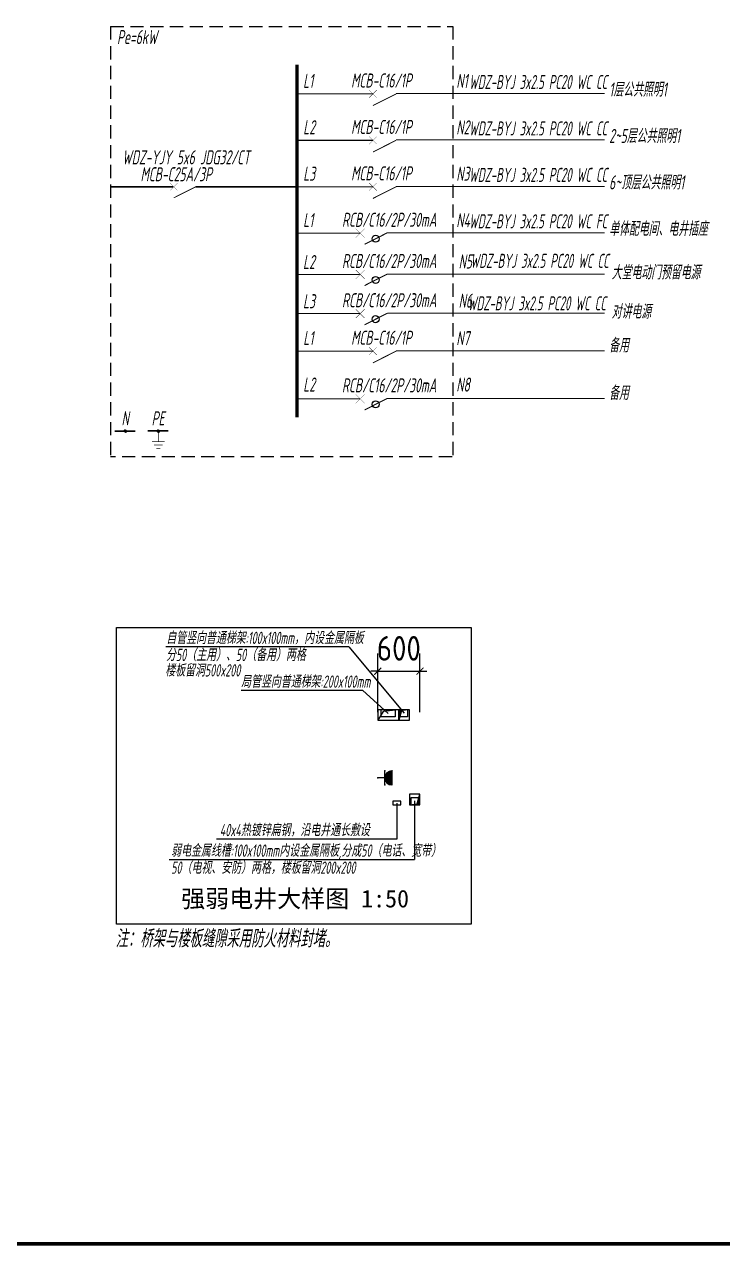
# Model space of a CAD drawing. Extents: x 3774419 to 4775970, y -926964 to 2266.
# Drawn here: x 4573000 to 4592835, y -688304 to -653589 of the extents above; entities that cross this region are included whole.
import ezdxf
from ezdxf.enums import TextEntityAlignment as Align

# ---------------------------------------------------------------- set-up
doc = ezdxf.new("R2010")
doc.units = 0
doc.header["$LTSCALE"] = 1000
doc.header["$MEASUREMENT"] = 0
for name, pattern in [('CONTINOUS', [0]), ('DASH', [0.35, 0.25, -0.1]), ('DASH4', [0.1875, 0.125, -0.0625])]:
    doc.linetypes.add(name, pattern=pattern)
doc.layers.get('0').update_dxf_attribs({"linetype": 'CONTINUOUS'})
doc.layers.get('Defpoints').update_dxf_attribs({"linetype": 'CONTINUOUS'})
for name, color, linetype in [('!!电气', 1, 'CONTINUOUS'), ('!校对', 2, 'CONTINUOUS'), ('DIM-照明', 7, 'CONTINUOUS'), ('EQUIP-插座', 3, 'CONTINUOUS'), ('TEL_TEXT', 7, 'CONTINUOUS'), ('WIRE-照明', 2, 'CONTINUOUS')]:
    doc.layers.add(name, color=color, linetype=linetype)
doc.layers.add('PUB_TEXT', color=7, linetype='CONTINUOUS', lineweight=20)
doc.layers.add('图框', color=147, linetype='CONTINUOUS', lineweight=20)
doc.styles.add('-宋体', font='', dxfattribs={"width": 0.8})
doc.styles.add('HZTXT', font='gbeitc.shx', dxfattribs={"width": 0.8, "height": 400, "bigfont": 'hztxt.shx'})
doc.styles.get("Standard").update_dxf_attribs({"font": 'gbenor.shx', "bigfont": 'gbcbig.shx'})
doc.styles.get('-宋体').set_extended_font_data('SimSun')
doc.dimstyles.get("Standard").update_dxf_attribs({"dimscale": 100, "dimtxt": 3.5, "dimasz": 1, "dimexe": 2.5, "dimexo": 3, "dimgap": 1.5, "dimtad": 1, "dimdec": 0, "dimzin": 0, "dimdsep": 46, "dimtxsty": 'Standard', "dimblk": 'ARCHTICK', "dimcen": 0.09, "dimadec": 0, "dimazin": 0, "dimtfac": 1, "dimtdec": 0, "dimtix": 1, "dimtmove": 2, "dimatfit": 3, "dimfxl": 1, "dimtolj": 1, "dimtzin": 0, "dimarcsym": 0})

# ---------------------------------------------------------------- blocks, each defined once
blk = doc.blocks.new('_ArchTick')
at = {"color": 0, "linetype": 'ByBlock', "const_width": 0.15}
blk.add_lwpolyline([(-0.5, -0.5), (0.5, 0.5)], dxfattribs=at)
blk = doc.blocks.new('*D182')
at = {"layer": '!校对', "color": 0, "lineweight": -2, "transparency": 16777216}
for p, q in [((4310080, -739146), (4310080, -738313)), ((4310680, -739146), (4310680, -738313)), ((4310080, -738563), (4309980, -738563)), ((4310080, -738563), (4310680, -738563)), ((4310680, -738563), (4310780, -738563))]:
    blk.add_line(p, q, dxfattribs=at)
at = {"layer": 'Defpoints', "color": 0, "transparency": 16777216}
for p in [(4310680, -738563), (4310080, -739446), (4310680, -739446)]:
    blk.add_point(p, dxfattribs=at)
at = {"layer": '!校对', "color": 0, "lineweight": -2, "transparency": 16777216, "xscale": 100, "yscale": 100, "zscale": 100}
blk.add_blockref('_ArchTick', (4310080, -738563), dxfattribs=at)
at = {"layer": '!校对', "color": 0, "lineweight": -2, "transparency": 16777216, "xscale": 100, "yscale": 100, "zscale": 100, "rotation": 180}
blk.add_blockref('_ArchTick', (4310680, -738563), dxfattribs=at)
at = {"layer": '!校对', "color": 0, "transparency": 16777216, "insert": (4310380, -738238), "char_height": 350, "attachment_point": 5}
blk.add_mtext('\\A1;600', dxfattribs=at)
blk = doc.blocks.new('A$C0A82355E')
at = {"layer": '!!电气'}
for p, q in [((0, 300), (-150, 300)), ((-150, 300), (-150, 0)), ((-27, 223), (-150, 300)), ((-100, 50), (-100, 250)), ((-100, 250), (0, 250)), ((0, 0), (-27, 223)), ((0, 0), (0, 300)), ((-150, 0), (0, 0)), ((0, 50), (-100, 50))]:
    blk.add_line(p, q, dxfattribs=at)
blk = doc.blocks.new('A$C04F44ECC')
at = {"layer": '!!电气'}
for p, q in [((0, 0), (-300, 0)), ((-300, 0), (-300, -300)), ((-250, -200), (-250, 0)), ((0, 0), (-223, -27)), ((-50, 0), (-50, -200)), ((0, -300), (0, 0)), ((-223, -27), (-300, -300)), ((-300, -300), (0, -300)), ((-50, -200), (-250, -200))]:
    blk.add_line(p, q, dxfattribs=at)
blk = doc.blocks.new('$equip$00001237')
for p, q in [((-0.5, 1.05), (-0.5, 1)), ((-0.5, 1), (0.5, 1)), ((0.5, 1.05), (0.5, 1)), ((0.5, 0.5), (-0.5, 0.5)), ((0, 0.5), (0, 0))]:
    blk.add_line(p, q)
blk.add_arc((0, 1), 0.5, 180, 0)
for p in [(0, 1), (-0.5, 0.5), (0, 0), (0.5, 0.5)]:
    blk.add_point(p)
for points in [[(0.433, 0.75), (-0.433, 0.75), (0.5, 1), (-0.5, 1)], [(0.25, 0.567), (-0.25, 0.567), (0.433, 0.75), (-0.433, 0.75)], [(0, 0.5), (0, 0.5), (0.25, 0.567), (-0.25, 0.567)]]:
    blk.add_solid(points)
at = {"flags": 9}
blk.add_attdef('A', (0, 0), '', height=0.00002, dxfattribs=at)
blk = doc.blocks.new('1107AA')
at = {"color": 3, "linetype": 'Continuous'}
for points, const_width in [([(0, -7.5), (-3.79, 0)], 0.3), ([(-1.25, 1.25), (1.25, -1.25)], 0.1), ([(1.25, 1.25), (-1.25, -1.25)], 0.1)]:
    blk.add_lwpolyline(points, dxfattribs=dict(at, const_width=const_width))
blk = doc.blocks.new('0114')
at = {"color": 3, "linetype": 'Continuous', "const_width": 0.3}
for points in [[(0, 0), (0, -4.58)], [(-2.75, -4.58), (2.75, -4.58)], [(-1.83, -6.01), (1.83, -6.01)], [(-0.86, -7.5), (0.86, -7.5)]]:
    blk.add_lwpolyline(points, dxfattribs=at)
blk = doc.blocks.new('*X31')
at = {"color": 0}
for p, q in [((197.1, 124.2), (199.7, 126.7)), ((197.2, 123.8), (200.1, 126.7)), ((197.2, 124.6), (199.2, 126.7)), ((197.3, 123.4), (200.4, 126.6)), ((197.3, 125.2), (198.6, 126.5)), ((197.4, 123.1), (200.7, 126.5)), ((197.5, 122.9), (201, 126.3)), ((197.7, 122.6), (201.2, 126.1)), ((197.9, 122.4), (201.4, 125.9)), ((198.1, 122.2), (201.6, 125.7)), ((198.4, 122), (201.8, 125.4)), ((198.7, 121.9), (201.9, 125.2)), ((199, 121.8), (202, 124.8)), ((199.4, 121.7), (202.1, 124.5)), ((199.8, 121.7), (202.1, 124.1)), ((200.3, 121.8), (202, 123.5)), ((201.2, 122.3), (201.6, 122.7))]:
    blk.add_line(p, q, dxfattribs=at)
blk = doc.blocks.new('HC000089')
at = {"color": 4, "linetype": 'Continuous', "const_width": 0.2}
blk.add_lwpolyline([(-1.8, -1.8, 0.198912), (0, -2.5, 0.198912), (1.8, -1.8, 0.198912), (2.5, 0, 0.198912), (1.8, 1.8, 0.198912), (0, 2.5, 0.198912), (-1.8, 1.8, 0.198912), (-2.5, 0, 0.198912)], format="xyb", close=True, dxfattribs=at)
at = {"color": 4}
blk.add_blockref('*X31', (-199.6, -124.2), dxfattribs=at)
blk = doc.blocks.new('A$C2FB505A5')
at = {"color": 3, "linetype": 'Continuous'}
for points, const_width in [([(-125, -125), (125, 125)], 10), ([(-125, 125), (125, -125)], 10), ([(771, 11), (125, -316)], 30)]:
    blk.add_lwpolyline(points, dxfattribs=dict(at, const_width=const_width))
at = {"layer": 'DIM-照明', "color": 3, "linetype": 'Continuous', "const_width": 28.8}
blk.add_lwpolyline([(771, 11), (1064, 11)], dxfattribs=at)
at = {"layer": 'DIM-照明', "color": 3, "linetype": 'Continuous'}
blk.add_circle((438, -157), 100, dxfattribs=at)
blk = doc.blocks.new('A$C041D3C90')
at = {"layer": '!!电气', "color": 2, "rotation": 89.99999999999999}
blk.add_blockref('A$C0A82355E', (500, 1550), dxfattribs=at)
at = {"xscale": 0.5, "yscale": 0.5, "zscale": 0.5}
blk.add_blockref('A$C04F44ECC', (650, 1550), dxfattribs=at)
at = {"xscale": 0.5, "yscale": 0.5, "zscale": 0.5, "rotation": 180.00000009087}
blk.add_blockref('A$C04F44ECC', (650, 199.9), dxfattribs=at)
at = {"layer": '!校对', "color": 2}
dim = blk.add_linear_dim(base=(800, 2097), p1=(200, 1214), p2=(800, 1214), dimstyle='Standard', override={"dimzin": 8}, dxfattribs=at)
dim.commit()
dim.dimension.update_dxf_attribs({"geometry": '*D182', "text_midpoint": (500, 2422), "insert": (-4309880.1, 740660)})

msp = doc.modelspace()

# ---------------------------------------------------------------- linework, layer by layer
at = {"layer": '!!电气'}
for p, q in [((4582215.8, -671280.4), (4583793.5, -673172.2)), ((4583333.9, -673176.3), (4582613, -672523.2)), ((4583579.8, -675725.6), (4583579.8, -676748.8)), ((4583579.8, -676748.8), (4578454.1, -676748.8))]:
    msp.add_line(p, q, dxfattribs=at)
at = {"layer": '!!电气', "color": 1}
for p in [(4584081.1, -675664.2), (4577110.9, -677333)]:
    msp.add_line(p, (4584081.2, -677332.4), dxfattribs=at)
at = {"layer": '!!电气'}
for points in [[(4582215.8, -671280.4), (4582215.8, -671280.4), (4577013.9, -671280.4)], [(4582613, -672523.2), (4582613, -672523.2), (4579156.1, -672523.2)]]:
    msp.add_lwpolyline(points, dxfattribs=at)
msp.add_lwpolyline([(4583463.2, -675770.3), (4583695, -675770.3), (4583695, -675670.7), (4583463.2, -675670.7)], close=True, dxfattribs=at)
at = {"layer": 'DIM-照明', "color": 3, "linetype": 'DASH4', "ltscale": 3}
for p, q in [((4575447.8, -653644.3), (4585167.9, -653644.3)), ((4575447.8, -653644.3), (4575447.8, -665885)), ((4585167.9, -653644.3), (4585167.9, -665885)), ((4585149.9, -665885), (4575447.8, -665885))]:
    msp.add_line(p, q, dxfattribs=at)
at = {"layer": 'DIM-照明', "color": 3, "const_width": 100}
msp.add_lwpolyline([(4580745.7, -654734), (4580745.7, -664759.6)], dxfattribs=at)
at = {"layer": 'DIM-照明', "color": 3, "linetype": 'Continuous'}
for points, const_width in [([(4580745.7, -655564.2), (4582901.7, -655564.2)], 28.8), ([(4583554.8, -655552.4), (4589481.1, -655552.4)], 28.8), ([(4583570.3, -655552.4), (4589481.1, -655552.4)], 28.8), ([(4580745.7, -656884.1), (4582901.7, -656884.1)], 28.8), ([(4583554.8, -656872.3), (4589481.1, -656872.3)], 28.8), ([(4583570.3, -656872.3), (4589481.1, -656872.3)], 28.8), ([(4575447.8, -658204), (4577229.4, -658204)], 49.9), ([(4577867.4, -658204), (4580745.7, -658204)], 49.9), ([(4583554.8, -658192.2), (4589481.1, -658192.2)], 28.8), ([(4583570.3, -658192.2), (4589481.1, -658192.2)], 28.8), ([(4580745.7, -658204), (4582901.7, -658204)], 28.8), ([(4580745.7, -659523.9), (4582539.6, -659523.9)], 28.8), ([(4583304.1, -659512.1), (4589481.1, -659512.1)], 28.8), ([(4580745.7, -660696.2), (4582527.6, -660696.2)], 28.8), ([(4580745.7, -660696.2), (4582527.6, -660696.2)], 28.8), ([(4583311, -660684.4), (4589481.1, -660684.4)], 28.8), ([(4580745.7, -661811.2), (4582527.6, -661811.2)], 28.8), ([(4580745.7, -661811.2), (4582527.6, -661811.2)], 28.8), ([(4583311.1, -661800.4), (4589481.1, -661799.5)], 28.8), ([(4580745.7, -662877.4), (4582901.4, -662877.4)], 28.8), ([(4583560.9, -662865.6), (4589481.1, -662865.6)], 28.8), ([(4580745.7, -664231.6), (4582537.1, -664231.6)], 28.8), ([(4583317.8, -664219.8), (4589481.1, -664219.8)], 28.8), ([(4575566.8, -665149.3), (4576147.3, -665149.3)], 47.5), ([(4576504.3, -665145.2), (4577084.7, -665145.2)], 47.5)]:
    msp.add_lwpolyline(points, dxfattribs=dict(at, const_width=const_width))
at = {"layer": 'TEL_TEXT', "ltscale": 0.8}
msp.add_lwpolyline([(4575615.7, -670728.8), (4585693.2, -670728.8), (4585693.2, -679162.3), (4575615.7, -679162.3)], close=True, dxfattribs=at)
at = {"layer": '图框', "const_width": 100}
msp.add_lwpolyline([(4606769.6, -688253.6), (4606769.6, -630853.6), (4526169.6, -630853.6), (4526169.6, -688253.6)], close=True, dxfattribs=at)

# ---------------------------------------------------------------- block references
at = {"layer": '!!电气', "xscale": 2, "yscale": 2, "zscale": 2}
msp.add_blockref('A$C041D3C90', (4582637.6, -676170.3), dxfattribs=at)
at = {"layer": 'DIM-照明', "linetype": 'Continuous', "rotation": 90}
for p, xscale, yscale, zscale in [((4582901.7, -655564.2), 87.60960006713867, 87.60960006713867, 87.60960006713867), ((4582901.7, -656884.1), 87.60960006713867, 87.60960006713867, 87.60960006713867), ((4577243.2, -658204), 83.2291202545166, 83.2291202545166, 83.2291202545166), ((4582901.7, -658204), 87.60960006713867, 87.60960006713867, 87.60960006713867), ((4582901.7, -662877.4), 87.60960006713867, 87.60960006713867, 87.60960006713867)]:
    msp.add_blockref('1107AA', p, dxfattribs=dict(at, xscale=xscale, yscale=yscale, zscale=zscale))
at = {"layer": 'DIM-照明', "xscale": 14.62999999523163, "yscale": 14.62999999523163, "zscale": 14.62999999523163}
for p in [(4575869, -665149.4), (4576805.5, -665149.4)]:
    msp.add_blockref('HC000089', p, dxfattribs=at)
at = {"layer": 'DIM-照明', "linetype": 'DASH', "xscale": -66.50000000000003, "yscale": 66.5, "zscale": 66.49999999999999, "rotation": 1.643353773062017e-06}
msp.add_blockref('0114', (4576805.4, -665145.2), dxfattribs=at)
at = {"layer": 'EQUIP-插座', "color": 1, "xscale": 400, "yscale": 400, "zscale": 800, "rotation": 270}
msp.add_blockref('$equip$00001237', (4583037.6, -675008.9), dxfattribs=at)
at = {"layer": 'WIRE-照明'}
for p in [(4582539.6, -659523.9), (4582539.6, -660696.2), (4582539.6, -661811.2), (4582539.6, -664231.6)]:
    msp.add_blockref('A$C2FB505A5', p, dxfattribs=at)

# ---------------------------------------------------------------- texts
at = {"layer": 'DIM-照明', "color": 7, "linetype": 'Continuous', "style": 'HZTXT', "width": 0.7}
for s, p in [('Pe=6kW', (4575631.2, -654149.3)), ('L1', (4580918.1, -655392.5)), ('MCB-C16/1P', (4582282, -655383.4)), ('N1', (4585270.4, -655395.7)), ('L2', (4580921.6, -656712.4)), ('MCB-C16/1P', (4582282, -656703.3)), ('N2', (4585270.4, -656715.6)), ('L3', (4580921.6, -658032.3)), ('MCB-C16/1P', (4582282, -658023.3)), ('N3', (4585270.4, -658035.5)), ('L1', (4580918.1, -659352.2)), ('RCB/C16/2P/30mA', (4582024.1, -659343.2)), ('N4', (4585270.4, -659355.4)), ('L2', (4580915.8, -660543.5)), ('RCB/C16/2P/30mA', (4582024.1, -660514.6)), ('N5', (4585337, -660527.7)), ('L3', (4580915.8, -661658.5)), ('RCB/C16/2P/30mA', (4582024.1, -661629.6)), ('N6', (4585337, -661642.7)), ('L1', (4580921.6, -662705.7)), ('MCB-C16/1P', (4582282, -662696.7)), ('L2', (4580921.6, -664025.6)), ('RCB/C16/2P/30mA', (4582022.2, -664049.9)), ('N', (4575759.3, -664986.5)), ('PE', (4576613.3, -664986.5))]:
    msp.add_text(s, height=400, dxfattribs=at).set_placement(p)
at = {"layer": 'DIM-照明', "color": 7, "linetype": 'Continuous', "style": 'HZTXT'}
for s, width, p in [('WDZ-BYJ 3x2.5 PC20 WC CC', 0.654, (4587596, -655225.6)), ('WDZ-BYJ 3x2.5 PC20 WC CC', 0.654, (4587596, -656545.5)), ('WDZ-YJY 5x6 JDG32/CT', 0.7, (4577593.2, -657365.9)), ('MCB-C25A/3P', 0.7, (4577312.6, -657847.9)), ('WDZ-BYJ 3x2.5 PC20 WC CC', 0.654, (4587596, -657865.4)), ('WDZ-BYJ 3x2.5 PC20 WC FC', 0.654, (4587596, -659185.3)), ('WDZ-BYJ 3x2.5 PC20 WC CC', 0.654, (4587637.2, -660309.3)), ('WDZ-BYJ 3x2.5 PC20 WC CC', 0.654, (4587559.2, -661517.4))]:
    msp.add_text(s, height=400, dxfattribs=dict(at, width=width)).set_placement(p, align=Align.MIDDLE)
at = {"layer": 'DIM-照明', "color": 7, "style": 'HZTXT', "width": 0.7}
for s, height, p in [('1层公共照明1', 400, (4589611.7, -655640.4)), ('2~5层公共照明1', 400, (4589611.7, -656960.3)), ('6~顶层公共照明1', 400, (4589611.7, -658280.2)), ('单体配电间、电井插座', 400, (4589611.7, -659600.2)), ('备用', 400, (4589611.7, -662910.5)), ('备用', 400, (4589611.7, -664264.7)), ('自管竖向普通梯架:100x100mm，内设金属隔板', 350, (4577027, -671203.2)), ('分50（主用）、50（备用）两格', 350, (4577018.8, -671686.7)), ('楼板留洞500x200', 350, (4576997.9, -672126.1)), ('局管竖向普通梯架:200x100mm', 350, (4579153.9, -672446.1)), ('40x4热镀锌扁钢，沿电井通长敷设', 350, (4578548.8, -676665.8)), ('弱电金属线槽:100x100mm内设金属隔板,分成50（电话、宽带）', 350, (4577165.8, -677250)), ('50（电视、安防）两格，楼板留洞200x200', 350, (4577165.8, -677735.6)), ('注：桥架与楼板缝隙采用防火材料封堵。', 500, (4575586.1, -679827.9, 406.7))]:
    msp.add_text(s, height=height, dxfattribs=at).set_placement(p)
at = {"layer": 'DIM-照明', "linetype": 'CONTINOUS', "style": 'HZTXT', "width": 0.7}
for s, p in [('大堂电动门预留电源', (4589682.6, -660838.5)), ('对讲电源', (4589682.6, -661953.5))]:
    msp.add_text(s, height=400, dxfattribs=at).set_placement(p)
at = {"layer": 'DIM-照明', "style": 'HZTXT', "width": 0.7}
for s, p in [('N7', (4585270.4, -662708.9)), ('N8', (4585270.4, -664028.8))]:
    msp.add_text(s, height=400, dxfattribs=at).set_placement(p)
at = {"layer": 'PUB_TEXT', "style": '-宋体'}
msp.add_text('强弱电井大样图 1:50', height=500, dxfattribs=at).set_placement((4580689.7, -678690.6), align=Align.CENTER)

doc.saveas('drawing.dxf')
